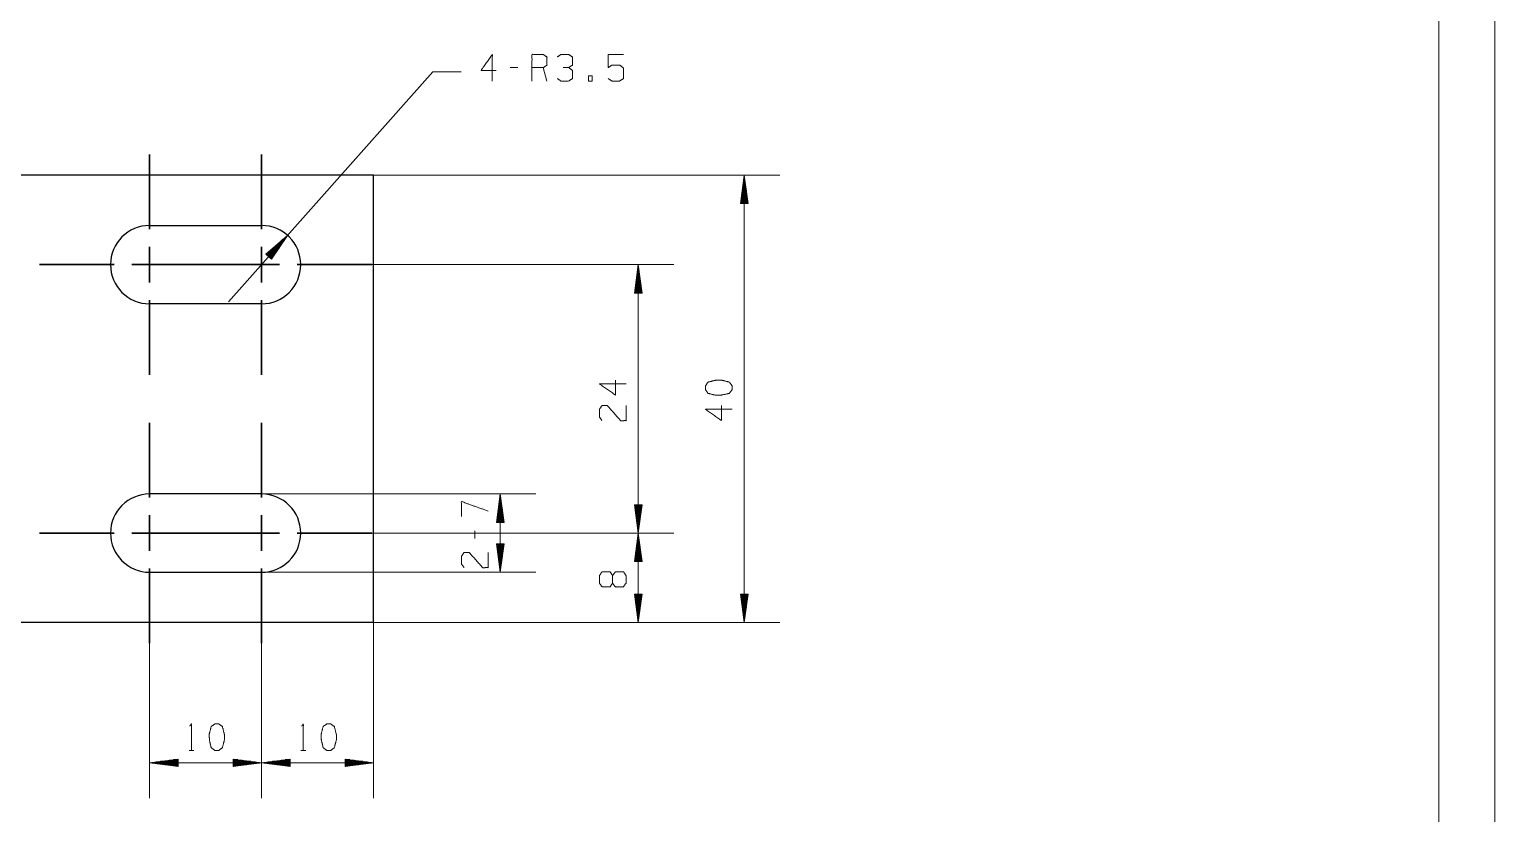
# Model space of a CAD drawing. Header units: millimetres. Extents: x 0 to 210, y 0 to 600.
# Drawn here: x 79.1 to 210, y 68.3 to 138.5 of the extents above; entities that cross this region are included whole.
import ezdxf

# ---------------------------------------------------------------- set-up
doc = ezdxf.new("R2010")
doc.units = ezdxf.units.MM
doc.layers.add('1', color=7, linetype='Continuous', true_color=0xffffff)

msp = doc.modelspace()

# ---------------------------------------------------------------- linework, layer by layer
at = {"layer": '1', "color": 132, "linetype": 'Continuous', "lineweight": 18}
for p, q in [((210, 0), (210, 297)), ((205, 5), (205, 292))]:
    msp.add_line(p, q, dxfattribs=at)
at = {"layer": '1', "color": 95, "linetype": 'Continuous', "lineweight": 18}
for p, q in [((122.72, 135.05), (122.04, 135.05)), ((125.33, 133.85), (124.99, 135.05)), ((118.87, 93.63), (118.87, 92.96)), ((93.35, 73.99), (93.77, 73.99)), ((103.35, 73.99), (103.77, 73.99))]:
    msp.add_line(p, q, dxfattribs=at)
at = {"layer": '1', "color": 13, "linetype": 'Continuous', "lineweight": 18}
for p, q in [((96.88, 114.11), (115.13, 134.66)), ((115.13, 134.66), (117.67, 134.66)), ((109.83, 125.43), (146.14, 125.43)), ((142.96, 125.43), (142.63, 122.89)), ((142.83, 122.89), (142.83, 124.47)), ((142.89, 122.89), (142.89, 124.85)), ((142.94, 122.89), (142.94, 125.24)), ((143.3, 122.89), (142.96, 125.43)), ((142.96, 85.43), (142.96, 125.43)), ((142.99, 122.89), (142.99, 125.24)), ((143.04, 122.89), (143.04, 124.85)), ((143.09, 122.89), (143.09, 124.47)), ((142.68, 122.89), (142.68, 123.31)), ((142.73, 122.89), (142.73, 123.69)), ((142.78, 122.89), (142.78, 124.08)), ((143.14, 122.89), (143.14, 124.08)), ((143.19, 122.89), (143.19, 123.69)), ((143.24, 122.89), (143.24, 123.31)), ((142.63, 122.89), (142.63, 122.92)), ((142.63, 122.89), (142.63, 122.92)), ((142.63, 122.89), (143.3, 122.89)), ((143.29, 122.89), (143.29, 122.92)), ((143.29, 122.89), (143.29, 122.92)), ((102.15, 120.05), (100.22, 118.37)), ((100.34, 118.27), (101.12, 119.16)), ((100.37, 118.23), (101.42, 119.41)), ((100.41, 118.2), (101.71, 119.67)), ((100.45, 118.16), (102.01, 119.92)), ((100.49, 118.13), (102.05, 119.89)), ((100.53, 118.1), (101.83, 119.56)), ((100.56, 118.06), (101.61, 119.24)), ((100.72, 117.93), (102.15, 120.05)), ((100.22, 118.37), (100.24, 118.39)), ((100.22, 118.37), (100.24, 118.39)), ((100.22, 118.37), (100.72, 117.93)), ((100.26, 118.33), (100.54, 118.65)), ((100.3, 118.3), (100.83, 118.9)), ((100.6, 118.03), (101.39, 118.92)), ((100.64, 118), (101.17, 118.6)), ((100.68, 117.96), (100.95, 118.27)), ((100.72, 117.93), (100.74, 117.95)), ((100.72, 117.93), (100.74, 117.95)), ((109.68, 117.43), (136.66, 117.43)), ((133.48, 117.43), (133.15, 114.89)), ((133.41, 114.89), (133.41, 116.85)), ((133.46, 114.89), (133.46, 117.24)), ((133.82, 114.89), (133.48, 117.43)), ((133.48, 93.43), (133.48, 117.43)), ((133.51, 114.89), (133.51, 117.24)), ((133.56, 114.89), (133.56, 116.85)), ((133.2, 114.89), (133.2, 115.31)), ((133.25, 114.89), (133.25, 115.69)), ((133.31, 114.89), (133.31, 116.08)), ((133.36, 114.89), (133.36, 116.47)), ((133.61, 114.89), (133.61, 116.47)), ((133.66, 114.89), (133.66, 116.08)), ((133.71, 114.89), (133.71, 115.69)), ((133.76, 114.89), (133.76, 115.31)), ((133.15, 114.89), (133.15, 114.92)), ((133.15, 114.89), (133.15, 114.92)), ((133.15, 114.89), (133.82, 114.89)), ((133.81, 114.89), (133.81, 114.92)), ((133.81, 114.89), (133.81, 114.92)), ((99.83, 96.93), (124.33, 96.93)), ((121.16, 96.93), (120.82, 94.39)), ((121.49, 94.39), (121.16, 96.93)), ((121.16, 96.93), (121.16, 89.93)), ((120.98, 94.39), (120.98, 95.58)), ((121.03, 94.39), (121.03, 95.97)), ((121.08, 94.39), (121.08, 96.35)), ((121.13, 94.39), (121.13, 96.74)), ((121.18, 94.39), (121.18, 96.74)), ((121.23, 94.39), (121.23, 96.35)), ((121.29, 94.39), (121.29, 95.97)), ((121.34, 94.39), (121.34, 95.58)), ((133.15, 95.97), (133.15, 95.94)), ((133.15, 95.97), (133.15, 95.94)), ((133.15, 95.97), (133.48, 93.43)), ((133.82, 95.97), (133.15, 95.97)), ((133.2, 95.97), (133.2, 95.55)), ((133.25, 95.97), (133.25, 95.17)), ((133.31, 95.97), (133.31, 94.78)), ((133.36, 95.97), (133.36, 94.39)), ((133.41, 95.97), (133.41, 94.01)), ((133.46, 95.97), (133.46, 93.62)), ((133.48, 93.43), (133.82, 95.97)), ((133.51, 95.97), (133.51, 93.62)), ((133.56, 95.97), (133.56, 94.01)), ((133.61, 95.97), (133.61, 94.39)), ((133.66, 95.97), (133.66, 94.78)), ((133.71, 95.97), (133.71, 95.17)), ((133.76, 95.97), (133.76, 95.55)), ((133.81, 95.97), (133.81, 95.94)), ((133.81, 95.97), (133.81, 95.94)), ((120.82, 94.39), (121.49, 94.39)), ((120.83, 94.39), (120.83, 94.42)), ((120.83, 94.39), (120.83, 94.42)), ((120.88, 94.39), (120.88, 94.81)), ((120.93, 94.39), (120.93, 95.19)), ((121.39, 94.39), (121.39, 95.19)), ((121.44, 94.39), (121.44, 94.81)), ((121.49, 94.39), (121.49, 94.42)), ((121.49, 94.39), (121.49, 94.42)), ((109.68, 93.43), (136.66, 93.43)), ((109.68, 93.43), (136.66, 93.43)), ((133.48, 93.43), (133.15, 90.89)), ((133.46, 90.89), (133.46, 93.24)), ((133.82, 90.89), (133.48, 93.43)), ((133.48, 93.43), (133.48, 85.43)), ((133.51, 90.89), (133.51, 93.24)), ((120.82, 92.47), (121.16, 89.93)), ((121.49, 92.47), (120.82, 92.47)), ((120.83, 92.47), (120.83, 92.44)), ((120.83, 92.47), (120.83, 92.44)), ((120.88, 92.47), (120.88, 92.05)), ((120.93, 92.47), (120.93, 91.67)), ((120.98, 92.47), (120.98, 91.28)), ((121.03, 92.47), (121.03, 90.89)), ((121.08, 92.47), (121.08, 90.51)), ((121.13, 92.47), (121.13, 90.12)), ((121.16, 89.93), (121.49, 92.47)), ((121.18, 92.47), (121.18, 90.12)), ((121.23, 92.47), (121.23, 90.51)), ((121.29, 92.47), (121.29, 90.89)), ((121.34, 92.47), (121.34, 91.28)), ((121.39, 92.47), (121.39, 91.67)), ((121.44, 92.47), (121.44, 92.05)), ((121.49, 92.47), (121.49, 92.44)), ((121.49, 92.47), (121.49, 92.44)), ((133.25, 90.89), (133.25, 91.69)), ((133.31, 90.89), (133.31, 92.08)), ((133.36, 90.89), (133.36, 92.47)), ((133.41, 90.89), (133.41, 92.85)), ((133.56, 90.89), (133.56, 92.85)), ((133.61, 90.89), (133.61, 92.47)), ((133.66, 90.89), (133.66, 92.08)), ((133.71, 90.89), (133.71, 91.69)), ((133.15, 90.89), (133.15, 90.92)), ((133.15, 90.89), (133.15, 90.92)), ((133.15, 90.89), (133.82, 90.89)), ((133.2, 90.89), (133.2, 91.31)), ((133.76, 90.89), (133.76, 91.31)), ((133.81, 90.89), (133.81, 90.92)), ((133.81, 90.89), (133.81, 90.92)), ((99.83, 89.93), (124.33, 89.93)), ((133.15, 87.97), (133.15, 87.94)), ((133.15, 87.97), (133.15, 87.94)), ((133.15, 87.97), (133.48, 85.43)), ((133.82, 87.97), (133.15, 87.97)), ((133.2, 87.97), (133.2, 87.55)), ((133.25, 87.97), (133.25, 87.17)), ((133.31, 87.97), (133.31, 86.78)), ((133.36, 87.97), (133.36, 86.39)), ((133.41, 87.97), (133.41, 86.01)), ((133.46, 87.97), (133.46, 85.62)), ((133.48, 85.43), (133.82, 87.97)), ((133.51, 87.97), (133.51, 85.62)), ((133.56, 87.97), (133.56, 86.01)), ((133.61, 87.97), (133.61, 86.39)), ((133.66, 87.97), (133.66, 86.78)), ((133.71, 87.97), (133.71, 87.17)), ((133.76, 87.97), (133.76, 87.55)), ((133.81, 87.97), (133.81, 87.94)), ((133.81, 87.97), (133.81, 87.94)), ((142.63, 87.97), (142.63, 87.94)), ((142.63, 87.97), (142.63, 87.94)), ((142.63, 87.97), (142.96, 85.43)), ((143.3, 87.97), (142.63, 87.97)), ((142.68, 87.97), (142.68, 87.55)), ((142.73, 87.97), (142.73, 87.17)), ((142.78, 87.97), (142.78, 86.78)), ((142.83, 87.97), (142.83, 86.39)), ((142.89, 87.97), (142.89, 86.01)), ((142.94, 87.97), (142.94, 85.62)), ((142.96, 85.43), (143.3, 87.97)), ((142.99, 87.97), (142.99, 85.62)), ((143.04, 87.97), (143.04, 86.01)), ((143.09, 87.97), (143.09, 86.39)), ((143.14, 87.97), (143.14, 86.78)), ((143.19, 87.97), (143.19, 87.17)), ((143.24, 87.97), (143.24, 87.55)), ((143.29, 87.97), (143.29, 87.94)), ((143.29, 87.97), (143.29, 87.94)), ((109.83, 85.43), (109.83, 69.72)), ((109.83, 85.43), (136.66, 85.43)), ((109.83, 85.43), (146.14, 85.43)), ((89.83, 83.58), (89.83, 69.72)), ((99.83, 83.58), (99.83, 69.72)), ((99.83, 83.58), (99.83, 69.72)), ((92.37, 73.23), (89.83, 72.9)), ((89.83, 72.9), (92.37, 72.56)), ((99.83, 72.9), (89.83, 72.9)), ((92.37, 72.92), (90.02, 72.92)), ((92.37, 72.87), (90.02, 72.87)), ((92.37, 72.98), (90.41, 72.98)), ((92.37, 72.82), (90.41, 72.82)), ((92.37, 73.03), (90.8, 73.03)), ((92.37, 72.77), (90.8, 72.77)), ((92.37, 73.08), (91.18, 73.08)), ((92.37, 72.72), (91.18, 72.72)), ((92.37, 73.13), (91.57, 73.13)), ((92.37, 72.67), (91.57, 72.67)), ((92.37, 73.18), (91.95, 73.18)), ((92.37, 72.62), (91.95, 72.62)), ((92.37, 73.23), (92.34, 73.23)), ((92.37, 73.23), (92.34, 73.23)), ((92.37, 72.57), (92.34, 72.57)), ((92.37, 72.57), (92.34, 72.57)), ((92.37, 72.56), (92.37, 73.23)), ((97.29, 73.23), (97.32, 73.23)), ((97.29, 73.23), (97.32, 73.23)), ((97.29, 73.23), (97.29, 72.56)), ((99.83, 72.9), (97.29, 73.23)), ((97.29, 73.18), (97.71, 73.18)), ((97.29, 73.13), (98.09, 73.13)), ((97.29, 73.08), (98.48, 73.08)), ((97.29, 73.03), (98.87, 73.03)), ((97.29, 72.98), (99.25, 72.98)), ((97.29, 72.92), (99.64, 72.92)), ((97.29, 72.56), (99.83, 72.9)), ((97.29, 72.87), (99.64, 72.87)), ((97.29, 72.82), (99.25, 72.82)), ((97.29, 72.77), (98.87, 72.77)), ((97.29, 72.72), (98.48, 72.72)), ((97.29, 72.67), (98.09, 72.67)), ((97.29, 72.62), (97.71, 72.62)), ((97.29, 72.57), (97.32, 72.57)), ((97.29, 72.57), (97.32, 72.57)), ((102.37, 73.23), (99.83, 72.9)), ((99.83, 72.9), (102.37, 72.56)), ((99.83, 72.9), (109.83, 72.9)), ((102.37, 72.92), (100.02, 72.92)), ((102.37, 72.87), (100.02, 72.87)), ((102.37, 72.98), (100.41, 72.98)), ((102.37, 72.82), (100.41, 72.82)), ((102.37, 73.03), (100.8, 73.03)), ((102.37, 72.77), (100.8, 72.77)), ((102.37, 73.08), (101.18, 73.08)), ((102.37, 72.72), (101.18, 72.72)), ((102.37, 73.13), (101.57, 73.13)), ((102.37, 72.67), (101.57, 72.67)), ((102.37, 73.18), (101.95, 73.18)), ((102.37, 72.62), (101.95, 72.62)), ((102.37, 73.23), (102.34, 73.23)), ((102.37, 73.23), (102.34, 73.23)), ((102.37, 72.57), (102.34, 72.57)), ((102.37, 72.57), (102.34, 72.57)), ((102.37, 72.56), (102.37, 73.23)), ((107.29, 73.23), (107.32, 73.23)), ((107.29, 73.23), (107.32, 73.23)), ((107.29, 73.23), (107.29, 72.56)), ((109.83, 72.9), (107.29, 73.23)), ((107.29, 73.18), (107.71, 73.18)), ((107.29, 73.13), (108.09, 73.13)), ((107.29, 73.08), (108.48, 73.08)), ((107.29, 73.03), (108.87, 73.03)), ((107.29, 72.98), (109.25, 72.98)), ((107.29, 72.92), (109.64, 72.92)), ((107.29, 72.56), (109.83, 72.9)), ((107.29, 72.87), (109.64, 72.87)), ((107.29, 72.82), (109.25, 72.82)), ((107.29, 72.77), (108.87, 72.77)), ((107.29, 72.72), (108.48, 72.72)), ((107.29, 72.67), (108.09, 72.67)), ((107.29, 72.62), (107.71, 72.62)), ((107.29, 72.57), (107.32, 72.57)), ((107.29, 72.57), (107.32, 72.57))]:
    msp.add_line(p, q, dxfattribs=at)
at = {"layer": '1', "color": 252, "linetype": 'Continuous', "lineweight": 35}
for p, q in [((89.83, 120.6), (89.83, 127.28)), ((99.83, 120.6), (99.83, 127.28)), ((89.83, 115.84), (89.83, 119.02)), ((99.83, 115.84), (99.83, 119.02)), ((86.66, 117.43), (79.98, 117.43)), ((88.24, 117.43), (91.42, 117.43)), ((96.66, 117.43), (89.98, 117.43)), ((93.01, 117.43), (99.68, 117.43)), ((98.24, 117.43), (101.42, 117.43)), ((103.01, 117.43), (109.68, 117.43)), ((89.83, 114.25), (89.83, 107.58)), ((99.83, 114.25), (99.83, 107.58)), ((89.83, 96.6), (89.83, 103.28)), ((99.83, 96.6), (99.83, 103.28)), ((89.83, 91.84), (89.83, 95.02)), ((99.83, 91.84), (99.83, 95.02)), ((86.66, 93.43), (79.98, 93.43)), ((88.24, 93.43), (91.42, 93.43)), ((96.66, 93.43), (89.98, 93.43)), ((93.01, 93.43), (99.68, 93.43)), ((98.24, 93.43), (101.42, 93.43)), ((103.01, 93.43), (109.68, 93.43)), ((89.83, 90.25), (89.83, 83.58)), ((99.83, 90.25), (99.83, 83.58))]:
    msp.add_line(p, q, dxfattribs=at)
at = {"layer": '1', "color": 252, "linetype": 'Continuous', "lineweight": 25}
for p, q in [((109.83, 125.43), (65.83, 125.43)), ((109.83, 85.43), (109.83, 125.43)), ((89.83, 120.93), (99.83, 120.93)), ((99.83, 113.93), (89.83, 113.93)), ((99.83, 96.93), (89.83, 96.93)), ((89.83, 89.93), (99.83, 89.93)), ((109.83, 85.43), (65.83, 85.43))]:
    msp.add_line(p, q, dxfattribs=at)
for centre, start, end in [((89.83, 117.43), 90, 270), ((99.83, 117.43), 270, 90), ((89.83, 93.43), 90, 270), ((99.83, 93.43), 270, 90)]:
    msp.add_arc(centre, 3.5, start, end, dxfattribs=at)
at = {"layer": '1', "color": 13, "linetype": 'Continuous', "lineweight": 18}
msp.add_arc((99.83, 117.43), 3.5, 90, 90.6144, dxfattribs=at)
at = {"layer": '1', "color": 95, "linetype": 'Continuous', "lineweight": 18}
for points, knots in [([(120.78, 134.8), (119.43, 134.8), (120.44, 136.22), (120.44, 133.85)], [0, 0, 0.245869, 0.565294, 1, 1]), ([(123.99, 133.85), (123.99, 136.22), (124.99, 136.22), (125.33, 136), (125.33, 135.27), (124.99, 135.05), (123.99, 135.05)], [0, 0, 0.400951, 0.571035, 0.639277, 0.761672, 0.829916, 1, 1]), ([(127.27, 135.05), (127.6, 135.27), (127.6, 136), (127.27, 136.22), (126.58, 136.22), (126.24, 136)], [0, 0, 0.153877, 0.429854, 0.583729, 0.846126, 1, 1]), ([(130.8, 134.07), (131.13, 133.85), (131.82, 133.85), (132.16, 134.07), (132.16, 135.02), (131.82, 135.27), (131.13, 135.27), (130.8, 135.05), (130.8, 136.22), (132.16, 136.22)], [0, 0, 0.062227, 0.168343, 0.230571, 0.376816, 0.441265, 0.547381, 0.609609, 0.79049, 1, 1]), ([(126.26, 134.07), (126.58, 133.85), (127.27, 133.85), (127.6, 134.07), (127.6, 134.8), (127.27, 135.05), (126.76, 135.05)], [0, 0, 0.12412, 0.343687, 0.472445, 0.703378, 0.836731, 1, 1]), ([(129.03, 133.85), (129.37, 133.85), (129.37, 134.32), (129.03, 134.32), (129.03, 133.85)], [0, 0, 0.207088, 0.5, 0.707088, 1, 1]), ([(131.44, 107.11), (131.44, 105.77), (130.02, 106.77), (132.39, 106.77)], [0, 0, 0.24587, 0.565296, 1, 1]), ([(141.87, 106.6), (141.62, 106.93), (140.92, 107.11), (140.44, 107.11), (139.72, 106.93), (139.49, 106.6), (139.49, 106.26), (139.72, 105.92), (140.44, 105.75), (140.92, 105.77), (141.62, 105.92), (141.87, 106.26), (141.87, 106.6)], [0, 0, 0.067526, 0.183971, 0.260584, 0.380943, 0.446141, 0.500306, 0.565504, 0.685863, 0.762529, 0.87831, 0.945835, 1, 1]), ([(130.24, 103.49), (130.02, 103.81), (130.02, 104.5), (130.24, 104.83), (130.72, 104.83), (131.92, 103.47), (132.39, 103.49), (132.39, 104.83)], [0, 0, 0.069693, 0.192977, 0.265274, 0.350227, 0.67474, 0.759752, 1, 1]), ([(140.92, 104.83), (140.92, 103.49), (139.49, 104.5), (141.87, 104.5)], [0, 0, 0.245869, 0.565295, 1, 1]), ([(120.07, 95.4), (117.69, 96.25), (117.69, 94.9)], [0, 0, 0.652471, 1, 1]), ([(117.92, 90.35), (117.69, 90.67), (117.69, 91.36), (117.92, 91.69), (118.39, 91.69), (119.59, 90.33), (120.07, 90.35), (120.07, 91.69)], [0, 0, 0.069693, 0.192977, 0.265274, 0.350227, 0.67474, 0.759752, 1, 1]), ([(131.19, 88.95), (130.97, 88.63), (130.24, 88.63), (130.02, 88.95), (130.02, 89.63), (130.24, 89.97), (130.97, 89.97), (131.19, 89.63), (131.19, 88.95), (131.44, 88.61), (132.14, 88.61), (132.39, 88.95), (132.39, 89.63), (132.17, 89.97), (131.44, 89.97), (131.19, 89.63)], [0, 0, 0.047573, 0.136085, 0.183659, 0.267815, 0.317165, 0.405677, 0.455028, 0.539184, 0.590297, 0.675756, 0.726869, 0.811025, 0.860376, 0.948887, 1, 1]), ([(93.42, 76.17), (93.56, 76.37), (93.56, 73.99)], [0, 0, 0.093489, 1, 1]), ([(96, 73.99), (96.33, 74.24), (96.51, 74.94), (96.51, 75.42), (96.33, 76.14), (96, 76.37), (95.66, 76.37), (95.33, 76.14), (95.15, 75.42), (95.17, 74.94), (95.33, 74.24), (95.66, 73.99), (96, 73.99)], [0, 0, 0.067526, 0.183971, 0.260583, 0.380943, 0.446141, 0.500306, 0.565504, 0.685863, 0.762528, 0.878309, 0.945835, 1, 1]), ([(103.42, 76.17), (103.56, 76.37), (103.56, 73.99)], [0, 0, 0.093489, 1, 1]), ([(106, 73.99), (106.33, 74.24), (106.51, 74.94), (106.51, 75.42), (106.33, 76.14), (106, 76.37), (105.66, 76.37), (105.33, 76.14), (105.15, 75.42), (105.17, 74.94), (105.33, 74.24), (105.66, 73.99), (106, 73.99)], [0, 0, 0.067526, 0.183971, 0.260583, 0.380943, 0.446141, 0.500306, 0.565504, 0.685863, 0.762528, 0.878309, 0.945835, 1, 1])]:
    msp.add_open_spline(points, degree=1, knots=knots, dxfattribs=at)

doc.saveas('drawing.dxf')
